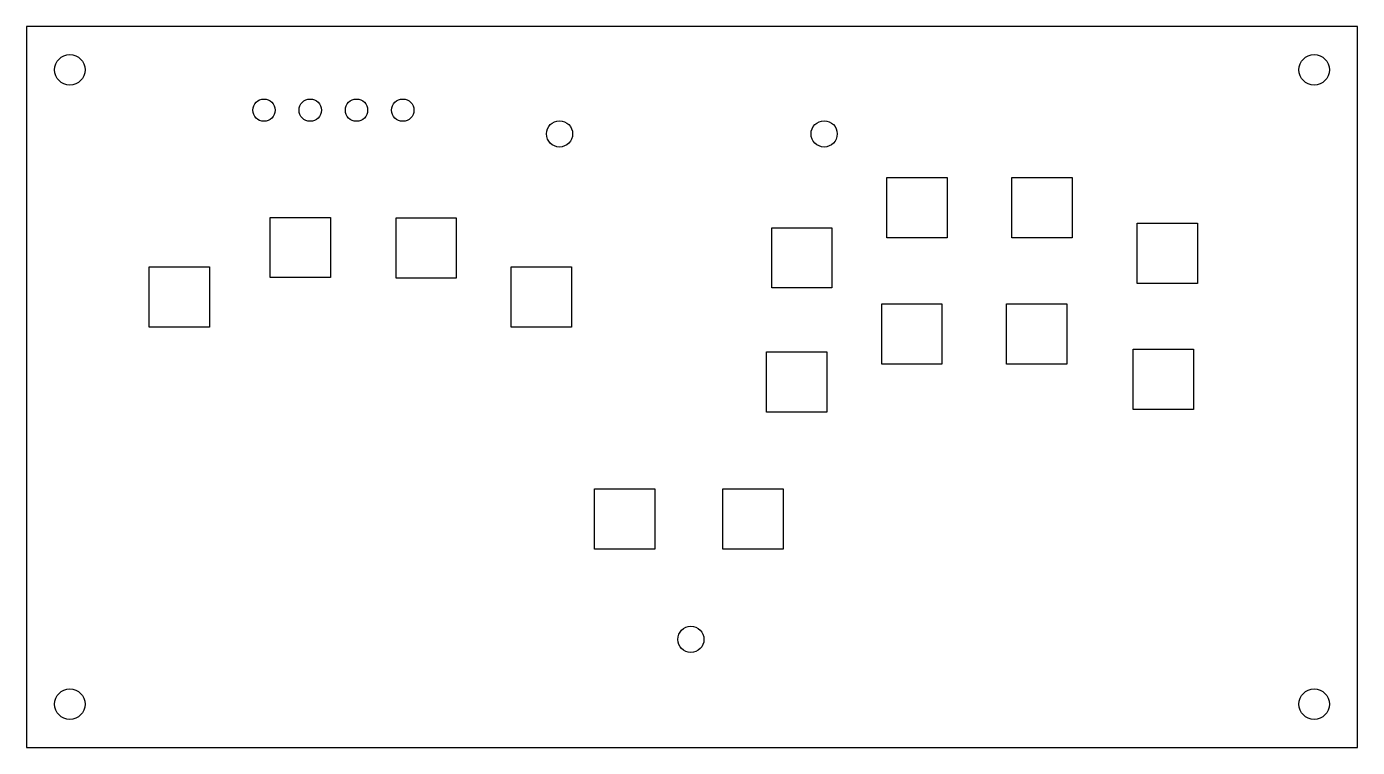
# Model space of a CAD drawing. Header units: millimetres. Extents: x 186 to 491, y 108 to 273.
import ezdxf

# ---------------------------------------------------------------- set-up
doc = ezdxf.new("R2010")
doc.units = ezdxf.units.MM
doc.header["$MEASUREMENT"] = 0
doc.layers.get('0').update_dxf_attribs({"lineweight": 0})

msp = doc.modelspace()

# ---------------------------------------------------------------- linework, layer by layer
at = {"color": 18, "lineweight": 25, "true_color": 0x000000}
for points in [[(491.24, 273.23), (186.44, 273.23), (186.44, 108.13), (491.24, 108.13)], [(383.46, 238.64), (397.26, 238.64), (397.26, 224.84), (383.46, 224.84)], [(425.89, 238.64), (425.89, 224.84), (412.09, 224.84), (412.09, 238.64)], [(242.22, 215.74), (242.22, 229.54), (256.02, 229.54), (256.02, 215.74)], [(271.05, 215.59), (271.05, 229.39), (284.85, 229.39), (284.85, 215.59)], [(357.09, 213.36), (357.09, 227.16), (370.89, 227.16), (370.89, 213.36)], [(454.62, 214.41), (440.82, 214.41), (440.82, 228.21), (454.62, 228.21)], [(228.33, 218.19), (228.33, 204.39), (214.53, 204.39), (214.53, 218.19)], [(311.25, 218.19), (311.25, 204.39), (297.45, 204.39), (297.45, 218.19)], [(382.29, 195.94), (382.29, 209.74), (396.09, 209.74), (396.09, 195.94)], [(424.71, 209.74), (424.71, 195.94), (410.91, 195.94), (410.91, 209.74)], [(369.74, 184.9), (355.94, 184.9), (355.94, 198.7), (369.74, 198.7)], [(439.91, 185.51), (439.91, 199.31), (453.71, 199.31), (453.71, 185.51)], [(316.52, 167.35), (330.32, 167.35), (330.32, 153.55), (316.52, 153.55)], [(345.94, 167.35), (359.74, 167.35), (359.74, 153.55), (345.94, 153.55)]]:
    msp.add_lwpolyline(points, close=True, dxfattribs=at)
for centre, radius in [((196.34, 263.33), 3.5), ((481.34, 263.33), 3.5), ((240.8, 254.09), 2.55), ((251.4, 254.09), 2.55), ((262, 254.09), 2.55), ((272.6, 254.09), 2.55), ((308.51, 248.65), 3), ((369.11, 248.65), 3), ((338.59, 132.87), 3), ((196.34, 118.03), 3.5), ((481.34, 118.03), 3.5)]:
    msp.add_circle(centre, radius, dxfattribs=at)

doc.saveas('drawing.dxf')
